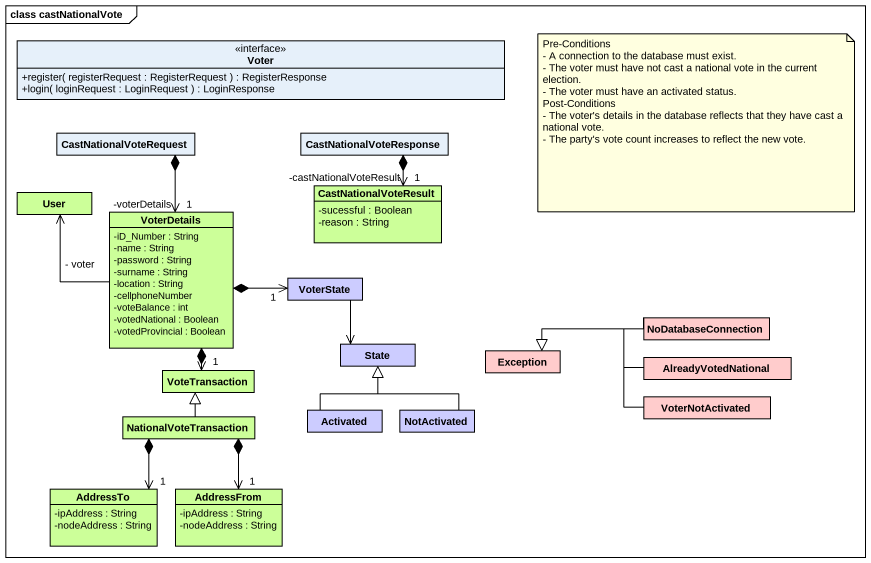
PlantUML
@startuml
mainframe class castNationalVote
hide circle
hide empty members
skinparam classAttributeIconSize 0
interface Voter {
  +register( registerRequest : RegisterRequest ) : RegisterResponse
  +login( loginRequest : LoginRequest ) : LoginResponse
}
class CastNationalVoteRequest
class CastNationalVoteResponse
class User #CCFF99
class VoterDetails #CCFF99 {
  -iD_Number : String
  -name : String
  -password : String
  -surname : String
  -location : String
  -cellphoneNumber
  -voteBalance : int
  -votedNational : Boolean
  -votedProvincial : Boolean
}
class CastNationalVoteResult #CCFF99 {
  -sucessful : Boolean
  -reason : String
}
class VoterState #CCCCFF
class "State" as State_ #CCCCFF
class "Exception" as Exception_ #FFCCCC
class NoDatabaseConnection #FFCCCC
class VoteTransaction #CCFF99
class AlreadyVotedNational #FFCCCC
class VoterNotActivated #FFCCCC
class NationalVoteTransaction #CCFF99
class Activated #CCCCFF
class NotActivated #CCCCFF
class AddressTo #CCFF99 {
  -ipAddress : String
  -nodeAddress : String
}
class AddressFrom #CCFF99 {
  -ipAddress : String
  -nodeAddress : String
}
CastNationalVoteRequest *--> "-voterDetails\n1" VoterDetails
CastNationalVoteResponse *--> "-castNationalVoteResult\n1" CastNationalVoteResult
VoterDetails -up-> User : - voter
VoterDetails *-right-> "1" VoterState
VoterDetails "1" *--> VoteTransaction
VoterState --> State_
NoDatabaseConnection -left-|> Exception_
AlreadyVotedNational -left-|> Exception_
VoterNotActivated -left-|> Exception_
NationalVoteTransaction -up-|> VoteTransaction
NationalVoteTransaction *--> "1" AddressTo
NationalVoteTransaction *--> "1" AddressFrom
Activated -up-|> State_
NotActivated -up-|> State_
note as N1
  Pre-Conditions
  - A connection to the database must exist.
  - The voter must have not cast a national vote in the current election.
  - The voter must have an activated status.
  Post-Conditions
  - The voter's details in the database reflects that they have cast a national vote.
  - The party's vote count increases to reflect the new vote.
end note
@enduml
